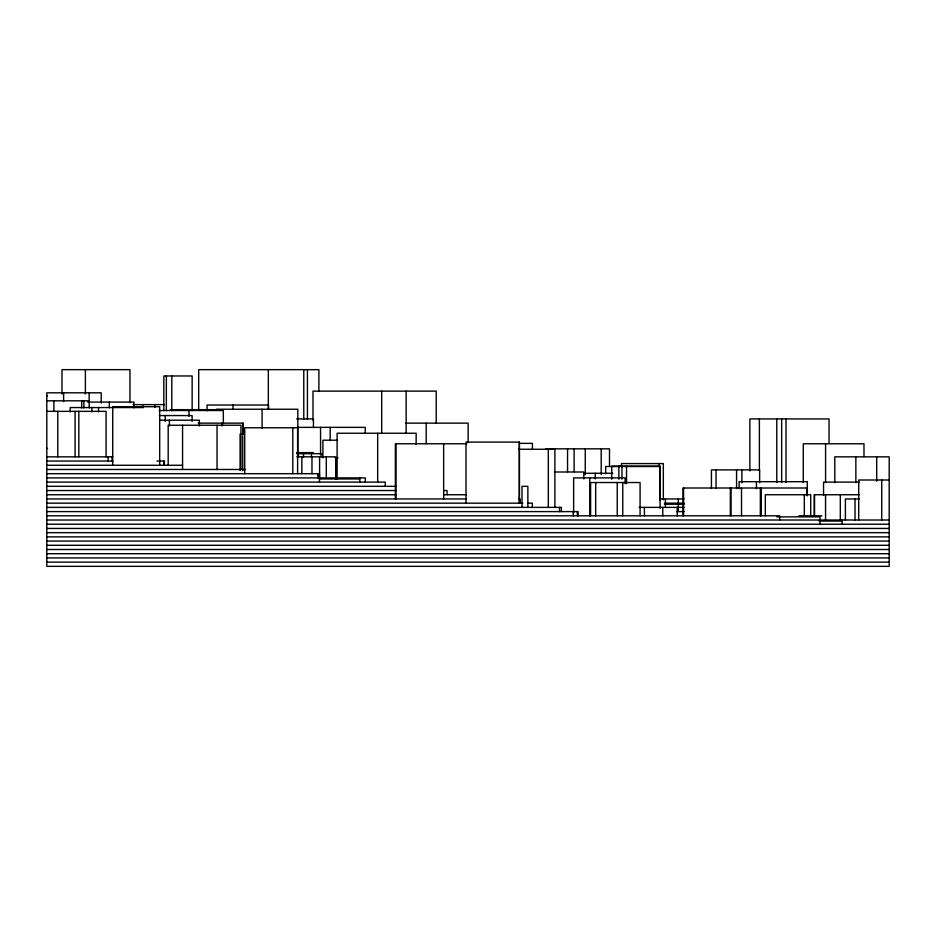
<?xml version="1.0" encoding="UTF-8"?>
<svg xmlns="http://www.w3.org/2000/svg" width="936" height="936" viewBox="0 0 936 936"><rect width="100%" height="100%" fill="white"/><g stroke="black" fill="none" stroke-linecap="round" stroke-linejoin="round"><path stroke-width="1.4" d="M46.8 395.764L47.56 395.764M46.8 400.819L89.212 400.819M87.762 402.082L133.953 402.082L133.953 407.862M133.111 404.609L164.642 404.609M143.36 407.558L70.212 407.558L70.212 411.899M216.321 409.243L297.823 409.243L297.823 452.626M170.317 409.664L216.52 409.664M159.132 410.506L223.341 410.506L223.341 423.634M46.8 411.349L106.072 411.349L106.072 456.838M159.471 415.561L192.114 415.561L192.114 421.411M296.63 418.93L313.431 418.93L313.431 427.682M159.412 420.194L199.345 420.194L199.345 426.009M198.21 423.142L243.184 423.142L243.184 434.374M405.885 423.142L468.14 423.142L468.14 442.096M297.508 427.354L365.239 427.354L365.239 433.181M244.401 434.093L240.096 434.093L240.096 470.469M337.557 440.201L322.897 440.201L322.897 457.891M519.562 443.36L532.42 443.36L532.42 449.058M466.76 443.781L395.366 443.781L395.366 498.958M46.8 448.414L47.56 448.414M545.817 448.835L609.488 448.835L609.488 466.023M518.45 449.257L554.884 449.257L554.884 507.125M296.677 452.626L313.338 452.626M296.782 453.679L322.031 453.679L322.031 456.838M46.8 456.838L112.776 456.838M296.782 456.838L335.743 456.838L335.743 477.898M335.205 457.891L338.118 457.891M46.8 461.05L112.729 461.05M156.874 461.05L164.397 461.05L164.397 465.262M46.8 465.262L182.567 465.262M46.8 469.474L245.454 469.474M554.416 472.001L583.818 472.001L583.818 479.068M583.596 473.265L612.729 473.265M46.8 473.686L319.445 473.686L319.445 482.11M317.947 474.739L319.445 474.739M46.8 477.898L365.321 477.898L365.321 482.11M319.445 478.951L359.787 478.951M889.2 480.004L858.721 480.004L858.721 520.018M46.8 482.11L385.234 482.11L385.234 486.322M859.189 482.11L823.551 482.11L823.551 495.238M46.8 486.322L396.01 486.322M807.382 488.007L682.987 488.007L682.987 515.654M46.8 490.534L396.01 490.534M443.652 490.534L447.057 490.534L447.057 494.746M46.8 494.746L396.01 494.746M443.652 494.746L466.526 494.746M859.189 494.746L814.238 494.746L814.238 515.806M46.8 498.958L465.999 498.958M518.837 498.958L520.077 498.958L520.077 503.17M659.704 498.958L684.146 498.958M859.283 498.958L845.395 498.958L845.395 520.018M46.8 503.17L522.814 503.17M527.869 503.17L532.338 503.17L532.338 507.382M664.42 503.17L684.146 503.17M664.42 504.223L684.146 504.223M46.8 507.382L561.389 507.382L561.389 511.594M639.171 507.382L684.146 507.382M46.8 511.594L578.097 511.594L578.097 515.806M676.716 511.594L684.087 511.594M46.8 515.806L779.688 515.806L779.688 520.018M799.028 515.806L821.902 515.806M776.763 516.859L819.948 516.859L819.948 524.23M46.8 520.018L889.2 520.018M819.105 521.071L842.131 521.071M46.8 524.23L889.2 524.23M46.8 528.442L889.2 528.442M46.8 532.654L889.2 532.654M46.8 536.866L889.2 536.866M46.8 541.078L889.2 541.078M46.8 545.29L889.2 545.29M46.8 549.502L889.2 549.502M46.8 553.714L889.2 553.714M46.8 557.926L889.2 557.926M46.8 562.138L889.2 562.138M881.724 480.004L881.724 520.018M876.704 456.838L876.704 481.244M863.986 456.721L863.986 443.781L803.275 443.781L803.275 482.613M855.855 456.838L855.855 482.683M855.024 498.958L855.024 520.018M842.131 520.018L842.131 524.23M840.317 494.746L840.317 520.018M834.795 482.683L834.795 456.838L889.2 456.838L889.2 566.35L46.8 566.35L46.8 392.816L101.217 392.816L101.217 403.03M829.039 443.477L829.039 418.93L749.876 418.93L749.876 470.913M825.575 443.781L825.575 482.613M825.552 494.746L825.552 520.018M814.554 494.746L814.554 515.806M810.716 515.806L810.716 494.746L765.32 494.746L765.32 515.806M807.288 495.881L807.288 481.689L739.124 481.689L739.124 488.791M806.855 488.007L806.855 495.284M804.305 494.746L804.305 515.806M786.018 418.93L786.018 482.473M781.654 418.93L781.654 482.473M776.786 418.93L776.786 482.473M760.968 488.007L760.968 515.654M760.804 488.007L760.804 515.654M760.336 488.007L760.336 515.654M759.658 482.789L759.658 469.895L711.43 469.895L711.43 488.51M759.377 418.93L759.377 470.913M756.452 481.689L756.452 488.791M741.862 469.895L741.862 482.789M741.523 488.007L741.523 515.654M736.573 469.895L736.573 488.51M731.051 488.007L731.051 515.654M730.337 488.007L730.337 515.654M716.04 469.895L716.04 488.51M683.572 488.007L683.572 515.654M678.343 498.958L678.343 503.17M678.343 504.223L678.343 511.594M677.219 507.382L677.219 515.806M665.414 498.958L665.414 507.382M663.32 499.847L663.32 463.577L621.492 463.577L621.492 466.479M662.793 507.382L662.793 515.806M660.114 508.365L660.114 466.105L611.77 466.105L611.77 479.22M659.997 499.859L659.997 466.526L605.686 466.526L605.686 473.768M659.74 466.526L659.74 499.859M659.155 463.577L659.155 466.479M644.413 507.382L644.413 515.806M640.084 515.806L640.084 482.531L590.616 482.531L590.616 515.806M626.535 466.105L626.535 483.584M625.131 483.725L625.131 477.898L573.639 477.898L573.639 512.893M622.768 482.531L622.768 515.806M621.949 466.105L621.949 479.22M618.836 466.105L618.836 479.22M617.245 482.531L617.245 515.806M601.204 448.835L601.204 474.61M595.694 482.531L595.694 515.806M595.249 473.265L595.249 478.94M589.738 477.898L589.738 515.806M585.257 448.835L585.257 474.61M577.325 511.594L577.325 515.806M574.131 448.835L574.131 471.744M573.241 511.594L573.241 515.806M567.555 448.835L567.555 471.744M559.517 507.382L559.517 511.594M548.309 449.257L548.309 507.125M527.869 507.382L527.869 486.322L522.007 486.322L522.007 507.382M519.457 503.17L519.457 442.096L465.999 442.096L465.999 503.17M519.269 442.096L519.269 503.17M443.652 443.781L443.652 498.958M436.211 423.236L436.211 391.131L312.998 391.131L312.998 420.322M426.208 423.142L426.208 443.559M416.146 444.694L416.146 433.251L337.112 433.251L337.112 479.01M406.154 391.131L406.154 433.45M396.01 443.781L396.01 498.958M381.689 391.131L381.689 433.45M377.676 433.251L377.676 481.876M359.787 477.898L359.787 482.11M335.93 461.05L335.93 479.302M330.162 427.354L330.162 440.482M326.301 456.838L326.301 477.898M320.568 427.354L320.568 455.06M319.597 456.838L319.597 477.898M318.895 391.494L318.895 369.65L198.689 369.65L198.689 410.424M317.947 473.686L317.947 477.898M311.969 456.838L311.969 473.686M311.466 453.679L311.466 456.838M307.417 369.65L307.417 419.164M303.779 369.65L303.779 419.164M303.498 453.679L303.498 456.838M301.848 456.838L301.848 473.686M298.409 453.679L298.409 456.838M297.613 473.686L297.613 427.775L244.717 427.775L244.717 473.686M292.792 427.775L292.792 473.686M268.538 409.36L268.538 405.031L207.078 405.031L207.078 410.799M268.328 369.65L268.328 408.974M262.092 409.243L262.092 428.045M242.74 435.778L242.74 470.773M242.681 423.142L242.681 434.374M240.938 469.474L240.938 425.248L168.188 425.248L168.188 465.192M233.029 405.031L233.029 409.36M221.996 423.142L221.996 425.95M217.047 425.248L217.047 469.474M192.149 410.682L192.149 375.968L163.835 375.968L163.835 410.682M188.978 410.506L188.978 416.333M182.567 425.248L182.567 469.474M171.803 375.968L171.803 410.682M169.404 420.194L169.404 426.009M166.351 375.968L166.351 410.682M165.204 415.561L165.204 421.411M163.882 461.05L163.882 465.262M159.693 465.262L159.693 406.715L112.729 406.715L112.729 465.262M154.791 404.609L154.791 407.511M142.775 404.609L142.775 407.511M129.964 402.667L129.964 369.65L61.987 369.65L61.987 394.056M112.086 456.838L112.086 461.05M109.313 402.082L109.313 407.862M108.131 456.838L108.131 461.05M98.537 407.558L98.537 411.899M91.833 407.558L91.833 411.899M89.154 392.816L89.212 408.002M85.387 369.65L85.387 394.056M83.889 400.819L83.889 408.002M81.713 400.819L81.713 408.002M78.835 411.349L78.835 456.838M75.102 411.349L75.102 456.838M63.613 392.816L63.613 401.567M57.786 411.349L57.786 456.838M53.89 400.819L53.89 410.869"/></g></svg>
